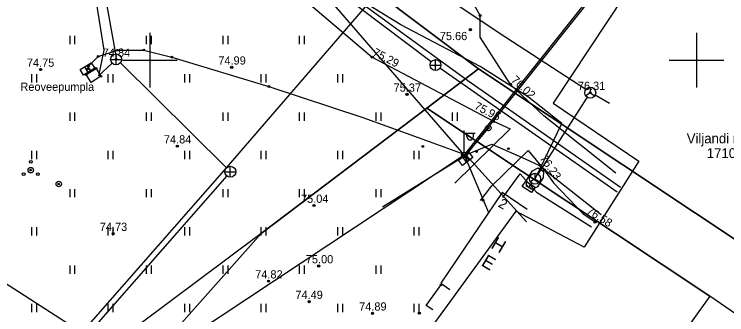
# Model space of a CAD drawing. Extents: x 631561 to 632340, y 6446672 to 6447246.
# Drawn here: x 632187.6 to 632252.8, y 6446826.7 to 6446854.2 of the extents above; entities that cross this region are included whole.
import ezdxf

# ---------------------------------------------------------------- set-up
doc = ezdxf.new("R2010")
doc.units = 0
for name, color, linetype in [('ELRAJATISMP', 7, 'Continuous'), ('HALJASTUS', 7, 'Continuous'), ('HOONE', 7, 'Continuous'), ('KKAEV', 7, 'Continuous'), ('KORGUS-EH2000', 7, 'Continuous'), ('KTRASS', 7, 'Continuous'), ('MOOTMPUNKT', 7, 'Continuous'), ('MOOTPIIR', 7, 'Continuous'), ('MPKAABEL', 7, 'Continuous'), ('MPOHULIIN', 7, 'Continuous'), ('PIIR', 7, 'Continuous'), ('POST', 7, 'Continuous'), ('PUU', 7, 'Continuous'), ('RAJATIS', 7, 'Continuous'), ('SIKAEV', 7, 'Continuous'), ('SIOHULIIN', 7, 'Continuous'), ('SIRAJATIS', 7, 'Continuous'), ('SITRASS', 7, 'Continuous'), ('TEE', 7, 'Continuous'), ('VORK', 7, 'Continuous'), ('VTRASS', 7, 'Continuous')]:
    doc.layers.add(name, color=color, linetype=linetype)

msp = doc.modelspace()

# ---------------------------------------------------------------- linework, layer by layer
at = {"layer": 'ELRAJATISMP'}
for p, q in [((632194.017, 6446849.368), (632194.334, 6446848.862)), ((632194.247, 6446849.512), (632194.564, 6446849.006)), ((632228.809, 6446841.283), (632229.174, 6446840.81)), ((632228.594, 6446841.117), (632228.959, 6446840.644))]:
    msp.add_line(p, q, dxfattribs=at)
for points in [[(632193.626, 6446849.123), (632194.638, 6446849.757), (632194.955, 6446849.251), (632193.942, 6446848.617)], [(632228.229, 6446840.835), (632229.175, 6446841.564), (632229.539, 6446841.092), (632228.593, 6446840.362)]]:
    msp.add_lwpolyline(points, close=True, dxfattribs=at)
at = {"layer": 'HALJASTUS'}
for p, q in [((632192.663, 6446852.212), (632192.663, 6446851.451)), ((632193.119, 6446852.212), (632193.119, 6446851.451)), ((632199.663, 6446852.212), (632199.663, 6446851.451)), ((632200.119, 6446852.212), (632200.119, 6446851.451)), ((632206.663, 6446852.212), (632206.663, 6446851.451)), ((632207.119, 6446852.212), (632207.119, 6446851.451)), ((632213.663, 6446852.212), (632213.663, 6446851.451)), ((632214.119, 6446852.212), (632214.119, 6446851.451)), ((632189.163, 6446848.712), (632189.163, 6446847.951)), ((632189.619, 6446848.712), (632189.619, 6446847.951)), ((632196.163, 6446848.712), (632196.163, 6446847.951)), ((632196.619, 6446848.712), (632196.619, 6446847.951)), ((632203.163, 6446848.712), (632203.163, 6446847.951)), ((632203.619, 6446848.712), (632203.619, 6446847.951)), ((632210.163, 6446848.712), (632210.163, 6446847.951)), ((632210.619, 6446848.712), (632210.619, 6446847.951)), ((632217.163, 6446848.712), (632217.163, 6446847.951)), ((632217.619, 6446848.712), (632217.619, 6446847.951)), ((632192.663, 6446845.212), (632192.663, 6446844.451)), ((632193.119, 6446845.212), (632193.119, 6446844.451)), ((632199.663, 6446845.212), (632199.663, 6446844.451)), ((632200.119, 6446845.212), (632200.119, 6446844.451)), ((632206.663, 6446845.212), (632206.663, 6446844.451)), ((632207.119, 6446845.212), (632207.119, 6446844.451)), ((632213.663, 6446845.212), (632213.663, 6446844.451)), ((632214.119, 6446845.212), (632214.119, 6446844.451)), ((632220.663, 6446845.212), (632220.663, 6446844.451)), ((632221.119, 6446845.212), (632221.119, 6446844.451)), ((632227.663, 6446845.212), (632227.663, 6446844.451)), ((632228.119, 6446845.212), (632228.119, 6446844.451)), ((632189.163, 6446841.712), (632189.163, 6446840.951)), ((632189.619, 6446841.712), (632189.619, 6446840.951)), ((632196.163, 6446841.712), (632196.163, 6446840.951)), ((632196.619, 6446841.712), (632196.619, 6446840.951)), ((632203.163, 6446841.712), (632203.163, 6446840.951)), ((632203.619, 6446841.712), (632203.619, 6446840.951)), ((632210.163, 6446841.712), (632210.163, 6446840.951)), ((632210.619, 6446841.712), (632210.619, 6446840.951)), ((632217.163, 6446841.712), (632217.163, 6446840.951)), ((632217.619, 6446841.712), (632217.619, 6446840.951)), ((632224.163, 6446841.712), (632224.163, 6446840.951)), ((632224.619, 6446841.712), (632224.619, 6446840.951)), ((632192.663, 6446838.212), (632192.663, 6446837.451)), ((632193.119, 6446838.212), (632193.119, 6446837.451)), ((632199.663, 6446838.212), (632199.663, 6446837.451)), ((632200.119, 6446838.212), (632200.119, 6446837.451)), ((632206.663, 6446838.212), (632206.663, 6446837.451)), ((632207.119, 6446838.212), (632207.119, 6446837.451)), ((632213.663, 6446838.212), (632213.663, 6446837.451)), ((632214.119, 6446838.212), (632214.119, 6446837.451)), ((632220.663, 6446838.212), (632220.663, 6446837.451)), ((632221.119, 6446838.212), (632221.119, 6446837.451)), ((632189.163, 6446834.712), (632189.163, 6446833.951)), ((632189.619, 6446834.712), (632189.619, 6446833.951)), ((632196.163, 6446834.712), (632196.163, 6446833.951)), ((632196.619, 6446834.712), (632196.619, 6446833.951)), ((632203.163, 6446834.712), (632203.163, 6446833.951)), ((632203.619, 6446834.712), (632203.619, 6446833.951)), ((632210.163, 6446834.712), (632210.163, 6446833.951)), ((632210.619, 6446834.712), (632210.619, 6446833.951)), ((632217.163, 6446834.712), (632217.163, 6446833.951)), ((632217.619, 6446834.712), (632217.619, 6446833.951)), ((632224.163, 6446834.712), (632224.163, 6446833.951)), ((632224.619, 6446834.712), (632224.619, 6446833.951)), ((632192.663, 6446831.212), (632192.663, 6446830.451)), ((632193.119, 6446831.212), (632193.119, 6446830.451)), ((632199.663, 6446831.212), (632199.663, 6446830.451)), ((632200.119, 6446831.212), (632200.119, 6446830.451)), ((632206.663, 6446831.212), (632206.663, 6446830.451)), ((632207.119, 6446831.212), (632207.119, 6446830.451)), ((632213.663, 6446831.212), (632213.663, 6446830.451)), ((632214.119, 6446831.212), (632214.119, 6446830.451)), ((632220.663, 6446831.212), (632220.663, 6446830.451)), ((632221.119, 6446831.212), (632221.119, 6446830.451)), ((632189.163, 6446827.712), (632189.163, 6446826.951)), ((632189.619, 6446827.712), (632189.619, 6446826.951)), ((632196.163, 6446827.712), (632196.163, 6446826.951)), ((632196.619, 6446827.712), (632196.619, 6446826.951)), ((632203.163, 6446827.712), (632203.163, 6446826.951)), ((632203.619, 6446827.712), (632203.619, 6446826.951)), ((632210.163, 6446827.712), (632210.163, 6446826.951)), ((632210.619, 6446827.712), (632210.619, 6446826.951)), ((632217.163, 6446827.712), (632217.163, 6446826.951)), ((632217.619, 6446827.712), (632217.619, 6446826.951)), ((632224.163, 6446827.712), (632224.163, 6446826.951)), ((632224.619, 6446827.712), (632224.619, 6446826.951))]:
    msp.add_line(p, q, dxfattribs=at)
msp.add_lwpolyline([(632232.279, 6446837.435), (632233.884, 6446839.61), (632235.361, 6446837.934), (632240.401, 6446834.757)], dxfattribs=at)
at = {"layer": 'HOONE'}
for points in [[(632234.518, 6446836.345), (632232.217, 6446837.898), (632226.607, 6446829.59), (632227.455, 6446829.018)], [(632225.895, 6446827.152), (632225.282, 6446827.566), (632226.697, 6446829.529)]]:
    msp.add_lwpolyline(points, dxfattribs=at)
at = {"layer": 'KKAEV'}
for p, q in [((632196.912, 6446849.556), (632196.912, 6446850.556)), ((632196.412, 6446850.056), (632197.412, 6446850.056)), ((632226.132, 6446849.044), (632226.132, 6446850.044)), ((632225.632, 6446849.544), (632226.632, 6446849.544)), ((632207.361, 6446839.291), (632207.361, 6446840.291)), ((632206.861, 6446839.791), (632207.861, 6446839.791))]:
    msp.add_line(p, q, dxfattribs=at)
for centre in [(632196.912, 6446850.056), (632226.132, 6446849.544), (632207.361, 6446839.791)]:
    msp.add_circle(centre, 0.5, dxfattribs=at)
at = {"layer": 'KORGUS-EH2000'}
for centre in [(632230.219, 6446854.075), (632229.329, 6446852.784), (632220.345, 6446850.26), (632190.002, 6446849.134), (632207.485, 6446849.337), (632232.995, 6446847.772), (632223.518, 6446846.858), (632231.437, 6446844.4), (632202.509, 6446842.127), (632236.088, 6446839.951), (632215.014, 6446836.699), (632240.734, 6446835.198), (632196.639, 6446834.135), (632215.436, 6446831.167), (632210.857, 6446829.785), (632214.572, 6446827.914), (632220.365, 6446826.848), (632224.648, 6446826.861)]:
    msp.add_circle(centre, 0.1, dxfattribs=at)
at = {"layer": 'KTRASS'}
msp.add_line((632242.745, 6446837.926), (632226.542, 6446849.257), dxfattribs=at)
for points in [[(632195.33, 6446848.56), (632195.82, 6446850.89), (632192.069, 6446874.442), (632167.524, 6446893.769)], [(632225.733, 6446849.845), (632195.059, 6446872.974)], [(632196.875, 6446850.555), (632193.479, 6446869.529)], [(632195.312, 6446848.548), (632196.559, 6446849.702)], [(632197.3, 6446849.74), (632207.005, 6446840.143)], [(632207.031, 6446839.415), (632189.182, 6446819.048)]]:
    msp.add_lwpolyline(points, dxfattribs=at)
at = {"layer": 'MOOTMPUNKT'}
for centre in [(632229.329, 6446852.784), (632195.269, 6446850.331), (632197.033, 6446850.904), (632199.446, 6446850.912), (632196.912, 6446850.056), (632202.002, 6446850.265), (632190.002, 6446849.134), (632194.29, 6446849.191), (632194.395, 6446849.44), (632195.079, 6446849.238), (632207.485, 6446849.337), (632194.173, 6446848.663), (632195.518, 6446848.513), (632210.888, 6446847.589), (632223.518, 6446846.858), (632240.289, 6446847.017), (632230.963, 6446843.781), (632230.969, 6446843.789), (632202.509, 6446842.127), (632224.97, 6446842.1), (632232.807, 6446841.902), (632228.68, 6446841.289), (632228.728, 6446841.154), (632228.765, 6446841.321), (632228.766, 6446841.325), (632228.975, 6446841.436), (632229.895, 6446841.625), (632189.101, 6446839.936), (632191.663, 6446838.666), (632215.014, 6446836.699), (632230.488, 6446837.178), (632196.639, 6446834.135), (632215.436, 6446831.167), (632210.857, 6446829.785), (632226.641, 6446829.451), (632214.572, 6446827.914), (632220.365, 6446826.848), (632224.648, 6446826.861)]:
    msp.add_circle(centre, 0.075, dxfattribs=at)
at = {"layer": 'MOOTPIIR'}
msp.add_lwpolyline([(632169.61, 6446829.87), (632142.262, 6446852.711), (632151.206, 6446871.586), (632182.183, 6446910.629), (632246.769, 6446860.993), (632236.902, 6446846.053), (632244.743, 6446840.746), (632239.746, 6446832.9), (632233.476, 6446836.186), (632212.267, 6446807.045), (632169.61, 6446829.87)], dxfattribs=at)
at = {"layer": 'MPKAABEL'}
for points in [[(632194.395, 6446849.44), (632195.269, 6446850.331), (632197.033, 6446850.904), (632199.446, 6446850.912), (632202.002, 6446850.265), (632210.888, 6446847.589), (632219.477, 6446844.756), (632224.535, 6446842.917), (632228.91, 6446841.333)], [(632228.91, 6446841.333), (632231.295, 6446842.301), (632234.341, 6446840.977), (632235.58, 6446840.382), (632237.371, 6446838.947), (632241.281, 6446835.893)]]:
    msp.add_lwpolyline(points, dxfattribs=at)
at = {"layer": 'MPOHULIIN'}
for points in [[(632245.528, 6446862.435), (632228.766, 6446841.325), (632194.728, 6446880.62), (632171.363, 6446898.055)], [(632210.304, 6446807.699), (632204.004, 6446824.945), (632228.766, 6446841.325), (632230.98, 6446836.066)]]:
    msp.add_lwpolyline(points, dxfattribs=at)
at = {"layer": 'PIIR'}
msp.add_lwpolyline([(632256.4, 6446831.72), (632230.07, 6446849.21), (632176.14, 6446889.7), (632177.37, 6446891.07), (632112.53, 6446943.41), (632062.29, 6446979.32)], dxfattribs=at)
for points in [[(632230.07, 6446849.21), (632225.35, 6446845.6), (632210.18, 6446834.15), (632196.05, 6446823.6), (632178.16, 6446835.13), (632161.11, 6446845.26), (632144.49, 6446854.46), (632146.53, 6446856.73), (632176.14, 6446889.7)], [(632225.35, 6446845.6), (632230.07, 6446849.21), (632256.4, 6446831.72), (632269.25, 6446826.22), (632261.96, 6446821.04), (632251.23, 6446828.41)], [(632251.23, 6446828.41), (632249.63, 6446826.15), (632242.54, 6446816), (632236.49, 6446807.41), (632219.95, 6446807.47), (632216.18, 6446767.93), (632192.28, 6446798.71), (632191.27, 6446805.24), (632192.55, 6446812.31), (632196.3, 6446818.53), (632210.18, 6446834.15), (632225.35, 6446845.6)]]:
    msp.add_lwpolyline(points, close=True, dxfattribs=at)
at = {"layer": 'POST'}
for p, q in [((632228.765, 6446841.571), (632228.765, 6446843.571)), ((632228.765, 6446843.321), (632229.765, 6446843.321)), ((632228.992, 6446843), (632228.992, 6446843.321)), ((632229.604, 6446843), (632229.604, 6446843.321)), ((632228.765, 6446841.321), (632228.765, 6446841.321))]:
    msp.add_line(p, q, dxfattribs=at)
msp.add_lwpolyline([(632230.963, 6446843.781), (632228.975, 6446841.436)], dxfattribs=at)
for centre, radius in [((632230.969, 6446843.789), 0.25), ((632230.969, 6446843.789), 0.0234), ((632228.765, 6446841.321), 0.25), ((632228.765, 6446841.321), 0.0234), ((632191.663, 6446838.666), 0.25), ((632191.663, 6446838.666), 0.0234)]:
    msp.add_circle(centre, radius, dxfattribs=at)
msp.add_arc((632229.298, 6446843), 0.306, 180, 0, dxfattribs=at)
at = {"layer": 'PUU'}
for centre, radius in [((632189.101, 6446840.686), 0.125), ((632189.101, 6446839.936), 0.25), ((632188.451, 6446839.561), 0.125), ((632189.751, 6446839.561), 0.125)]:
    msp.add_circle(centre, radius, dxfattribs=at)
at = {"layer": 'RAJATIS'}
msp.add_lwpolyline([(632194.17, 6446848.667), (632195.077, 6446849.231), (632195.522, 6446848.516), (632194.615, 6446847.952), (632194.17, 6446848.667)], dxfattribs=at)
at = {"layer": 'SIKAEV'}
for p, q in [((632240.289, 6446847.517), (632240.289, 6446847.017)), ((632240.289, 6446847.017), (632239.874, 6446846.742)), ((632240.289, 6446847.017), (632240.704, 6446846.742)), ((632235.235, 6446839.651), (632235.235, 6446839.151)), ((632235.235, 6446839.151), (632234.82, 6446838.876)), ((632235.235, 6446839.151), (632235.65, 6446838.876))]:
    msp.add_line(p, q, dxfattribs=at)
for centre in [(632240.289, 6446847.017), (632235.235, 6446839.151)]:
    msp.add_circle(centre, 0.5, dxfattribs=at)
at = {"layer": 'SIOHULIIN'}
for points in [[(632228.928, 6446841.298), (632245.682, 6446862.306)], [(632228.928, 6446841.298), (632221.279, 6446836.564)], [(632228.928, 6446841.298), (632234.471, 6446835.213)]]:
    msp.add_lwpolyline(points, dxfattribs=at)
at = {"layer": 'SIRAJATIS'}
msp.add_lwpolyline([(632234.409, 6446838.939), (632235.241, 6446838.385), (632234.909, 6446837.885), (632234.076, 6446838.439)], close=True, dxfattribs=at)
for centre, radius in [((632234.492, 6446838.523), 0.0304), ((632234.492, 6446838.523), 0.029), ((632234.492, 6446838.523), 0.0277), ((632234.492, 6446838.523), 0.0263), ((632234.492, 6446838.523), 0.0249), ((632234.492, 6446838.523), 0.0236), ((632234.492, 6446838.523), 0.0222), ((632234.492, 6446838.523), 0.0209), ((632234.492, 6446838.523), 0.0195), ((632234.492, 6446838.523), 0.0181), ((632234.492, 6446838.523), 0.0168), ((632234.492, 6446838.523), 0.0154), ((632234.492, 6446838.523), 0.014), ((632234.492, 6446838.523), 0.0127), ((632234.492, 6446838.523), 0.0113), ((632234.492, 6446838.523), 0.00996), ((632234.492, 6446838.523), 0.0086), ((632234.492, 6446838.523), 0.00724), ((632234.492, 6446838.523), 0.00587), ((632234.492, 6446838.523), 0.00451), ((632234.492, 6446838.523), 0.00315), ((632234.492, 6446838.523), 0.00179), ((632234.492, 6446838.523), 0.000426), ((632234.825, 6446838.301), 0.0304), ((632234.825, 6446838.301), 0.029), ((632234.825, 6446838.301), 0.0277), ((632234.825, 6446838.301), 0.0263), ((632234.825, 6446838.301), 0.0249), ((632234.825, 6446838.301), 0.0236), ((632234.825, 6446838.301), 0.0222), ((632234.825, 6446838.301), 0.0209), ((632234.825, 6446838.301), 0.0195), ((632234.825, 6446838.301), 0.0181), ((632234.825, 6446838.301), 0.0168), ((632234.825, 6446838.301), 0.0154), ((632234.825, 6446838.301), 0.014), ((632234.825, 6446838.301), 0.0127), ((632234.825, 6446838.301), 0.0113), ((632234.825, 6446838.301), 0.00996), ((632234.825, 6446838.301), 0.0086), ((632234.825, 6446838.301), 0.00724), ((632234.825, 6446838.301), 0.00587), ((632234.825, 6446838.301), 0.00451), ((632234.825, 6446838.301), 0.00315), ((632234.825, 6446838.301), 0.00179), ((632234.825, 6446838.301), 0.000426)]:
    msp.add_circle(centre, radius, dxfattribs=at)
at = {"layer": 'SITRASS'}
for p, q in [((632235.009, 6446839.876), (632235.516, 6446840.133)), ((632235.516, 6446840.133), (632236.006, 6446839.822)), ((632234.483, 6446839.049), (632235.009, 6446839.876)), ((632236.006, 6446839.822), (632235.987, 6446839.253)), ((632234.464, 6446838.48), (632234.483, 6446839.049)), ((632235.987, 6446839.253), (632235.461, 6446838.426)), ((632234.954, 6446838.169), (632234.464, 6446838.48)), ((632235.461, 6446838.426), (632234.954, 6446838.169))]:
    msp.add_line(p, q, dxfattribs=at)
for points in [[(632235.252, 6446839.138), (632236.889, 6446842.565), (632237.689, 6446844.197), (632234.638, 6446846.612), (632230.231, 6446849.407), (632222.966, 6446853.233), (632216.736, 6446857.056), (632209.792, 6446863.478), (632200.214, 6446871.874), (632196.223, 6446875.218), (632194.407, 6446877.89), (632193.041, 6446879.518), (632188.388, 6446884.49), (632186.971, 6446887.586), (632185.98, 6446888.872), (632180.307, 6446893.77), (632188.204, 6446903.509)], [(632239.884, 6446847.31), (632232.569, 6446852.072), (632189.313, 6446880.792)], [(632240.017, 6446846.597), (632235.505, 6446839.572)], [(632242.067, 6446846.022), (632240.734, 6446846.789)], [(632234.928, 6446838.757), (632234.659, 6446838.412)]]:
    msp.add_lwpolyline(points, dxfattribs=at)
at = {"layer": 'TEE'}
for points in [[(632242.644, 6446839.657), (632236.044, 6446844.9), (632232.995, 6446847.772), (632230.219, 6446852.089), (632230.219, 6446854.075), (632228.592, 6446856.956), (632225.374, 6446860.176), (632219.253, 6446865.281), (632207.953, 6446873.764), (632200.875, 6446879.055), (632200.875, 6446879.056), (632200.874, 6446879.055), (632200.875, 6446879.056), (632200.875, 6446879.056), (632200.873, 6446879.055), (632200.874, 6446879.055), (632200.874, 6446879.055), (632200.875, 6446879.055), (632196.675, 6446882.561), (632185.684, 6446891.109), (632173.518, 6446900.239)], [(632172.865, 6446899.234), (632184.91, 6446890.002), (632193.405, 6446883.473), (632195.692, 6446881.475), (632198.311, 6446879.285), (632198.31, 6446879.285), (632198.311, 6446879.286), (632198.311, 6446879.286), (632198.31, 6446879.285), (632198.31, 6446879.286), (632198.311, 6446879.286), (632198.311, 6446879.286), (632198.31, 6446879.285), (632198.311, 6446879.285), (632204.673, 6446869.435), (632212.902, 6446856.61), (632220.345, 6446850.26), (632231.437, 6446844.4), (632232.958, 6446843.715), (632227.905, 6446838.74)], [(632230.236, 6446837.148), (632231.28, 6446838.49), (632234.619, 6446841.718), (632236.088, 6446839.951), (632236.92, 6446838.789), (632239.633, 6446835.942), (632240.734, 6446835.198)]]:
    msp.add_lwpolyline(points, dxfattribs=at)
at = {"layer": 'VORK'}
for p, q in [((632200, 6446852.5), (632200, 6446847.5)), ((632250, 6446852.5), (632250, 6446847.5)), ((632197.5, 6446850), (632202.5, 6446850)), ((632247.5, 6446850), (632252.5, 6446850))]:
    msp.add_line(p, q, dxfattribs=at)
at = {"layer": 'VTRASS'}
for points in [[(632243.067, 6446838.362), (632229.087, 6446848.104), (632219.78, 6446854.85), (632194.38, 6446870.48), (632192.27, 6446872.48), (632173, 6446887.73), (632166.707, 6446892.722)], [(632188.75, 6446819.33), (632206.83, 6446839.94), (632219.732, 6446854.878)]]:
    msp.add_lwpolyline(points, dxfattribs=at)

# ---------------------------------------------------------------- texts
at = {"layer": 'HOONE'}
for s, height, rotation, p in [('2', 0.9, 330.15602, (632231.8, 6446836.632)), ('H', 1.2, 329.51735, (632231.116, 6446832.874)), ('E', 1.2, 329.51735, (632230.234, 6446831.258))]:
    msp.add_text(s, height=height, rotation=rotation, dxfattribs=at).set_placement(p)
at = {"layer": 'KORGUS-EH2000'}
for s, p in [('75.66', (632226.526, 6446851.821)), ('74.84', (632195.686, 6446850.306)), ('74.75', (632188.746, 6446849.384)), ('74.99', (632206.264, 6446849.587)), ('75.37', (632222.299, 6446847.108)), ('76.31', (632239.157, 6446847.267)), ('74.84', (632201.283, 6446842.377)), ('75.04', (632213.825, 6446836.949)), ('74.73', (632195.418, 6446834.385)), ('75.00', (632214.268, 6446831.417)), ('74.82', (632209.636, 6446830.035)), ('74.49', (632213.313, 6446828.164)), ('74.89', (632219.144, 6446827.098))]:
    msp.add_text(s, height=0.75, dxfattribs=at).set_placement(p)
for s, rotation, p in [('75.29', 332.40901, (632220.323, 6446850.461)), ('76.02', 316.85324, (632233.008, 6446848.098)), ('75.95', 332.89808, (632229.615, 6446845.556)), ('76.23', 305.13724, (632235.641, 6446841.02)), ('76.58', 327.70064, (632239.88, 6446836.034))]:
    msp.add_text(s, height=0.75, rotation=rotation, dxfattribs=at).set_placement(p)
at = {"layer": 'PIIR'}
for s, p in [('Viljandi maantee L1', (632249.118, 6446842.388)), ('17101:001:0057', (632250.956, 6446841.043))]:
    msp.add_text(s, height=0.9, dxfattribs=at).set_placement(p)
at = {"layer": 'RAJATIS'}
msp.add_text('Reoveepumpla', height=0.75, dxfattribs=at).set_placement((632188.155, 6446847.184))

doc.saveas('drawing.dxf')
